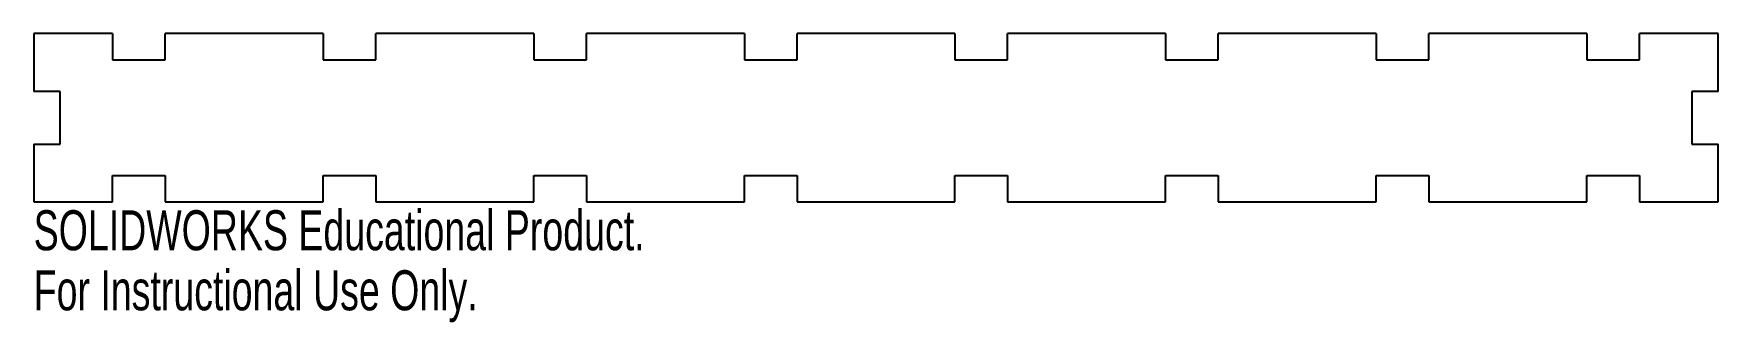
# Model space of a CAD drawing. Header units: inches. Extents: x -4 to 4, y -0.97 to 0.4.
import ezdxf

# ---------------------------------------------------------------- set-up
doc = ezdxf.new("R2010")
doc.units = ezdxf.units.IN
doc.header["$MEASUREMENT"] = 0
doc.styles.add('SLDTEXTSTYLE0', font='TXT', dxfattribs={"width": 0.7})

msp = doc.modelspace()

# ---------------------------------------------------------------- linework, layer by layer
at = {"color": 7, "linetype": 'Continuous', "lineweight": 25}
for p, q in [((-3.625, 0.4), (-4, 0.4)), ((-4, 0.4), (-4, 0.125)), ((-3.625, 0.4), (-3.625, 0.275)), ((-2.625, 0.4), (-3.375, 0.4)), ((-3.375, 0.275), (-3.375, 0.4)), ((-2.625, 0.4), (-2.625, 0.275)), ((-1.625, 0.4), (-2.375, 0.4)), ((-2.375, 0.275), (-2.375, 0.4)), ((-1.625, 0.4), (-1.625, 0.275)), ((-0.625, 0.4), (-1.375, 0.4)), ((-1.375, 0.275), (-1.375, 0.4)), ((-0.625, 0.4), (-0.625, 0.275)), ((0.375, 0.4), (-0.375, 0.4)), ((-0.375, 0.275), (-0.375, 0.4)), ((0.375, 0.4), (0.375, 0.275)), ((1.375, 0.4), (0.625, 0.4)), ((0.625, 0.275), (0.625, 0.4)), ((1.375, 0.4), (1.375, 0.275)), ((2.375, 0.4), (1.625, 0.4)), ((1.625, 0.275), (1.625, 0.4)), ((2.375, 0.4), (2.375, 0.275)), ((3.375, 0.4), (2.625, 0.4)), ((2.625, 0.275), (2.625, 0.4)), ((3.375, 0.4), (3.375, 0.275)), ((4, 0.4), (3.625, 0.4)), ((3.625, 0.275), (3.625, 0.4)), ((4, 0.125), (4, 0.4)), ((-3.625, 0.275), (-3.375, 0.275)), ((-2.625, 0.275), (-2.375, 0.275)), ((-1.625, 0.275), (-1.375, 0.275)), ((-0.625, 0.275), (-0.375, 0.275)), ((0.375, 0.275), (0.625, 0.275)), ((1.375, 0.275), (1.625, 0.275)), ((2.375, 0.275), (2.625, 0.275)), ((3.375, 0.275), (3.625, 0.275)), ((-3.875, 0.125), (-4, 0.125)), ((-3.875, -0.125), (-3.875, 0.125)), ((4, 0.125), (3.875, 0.125)), ((3.875, 0.125), (3.875, -0.125)), ((-4, -0.125), (-3.875, -0.125)), ((-4, -0.125), (-4, -0.4)), ((3.875, -0.125), (4, -0.125)), ((4, -0.4), (4, -0.125)), ((-3.625, -0.4), (-3.625, -0.275)), ((-3.625, -0.275), (-3.375, -0.275)), ((-3.375, -0.275), (-3.375, -0.4)), ((-2.625, -0.4), (-2.625, -0.275)), ((-2.625, -0.275), (-2.375, -0.275)), ((-2.375, -0.275), (-2.375, -0.4)), ((-1.625, -0.4), (-1.625, -0.275)), ((-1.625, -0.275), (-1.375, -0.275)), ((-1.375, -0.275), (-1.375, -0.4)), ((-0.625, -0.4), (-0.625, -0.275)), ((-0.625, -0.275), (-0.375, -0.275)), ((-0.375, -0.275), (-0.375, -0.4)), ((0.375, -0.4), (0.375, -0.275)), ((0.375, -0.275), (0.625, -0.275)), ((0.625, -0.275), (0.625, -0.4)), ((1.375, -0.4), (1.375, -0.275)), ((1.375, -0.275), (1.625, -0.275)), ((1.625, -0.275), (1.625, -0.4)), ((2.375, -0.4), (2.375, -0.275)), ((2.375, -0.275), (2.625, -0.275)), ((2.625, -0.275), (2.625, -0.4)), ((3.375, -0.4), (3.375, -0.275)), ((3.375, -0.275), (3.625, -0.275)), ((3.625, -0.275), (3.625, -0.4)), ((-4, -0.4), (-3.625, -0.4)), ((-3.375, -0.4), (-2.625, -0.4)), ((-2.375, -0.4), (-1.625, -0.4)), ((-1.375, -0.4), (-0.625, -0.4)), ((-0.375, -0.4), (0.375, -0.4)), ((0.625, -0.4), (1.375, -0.4)), ((1.625, -0.4), (2.375, -0.4)), ((2.625, -0.4), (3.375, -0.4)), ((3.625, -0.4), (4, -0.4))]:
    msp.add_line(p, q, dxfattribs=at)

# ---------------------------------------------------------------- texts
at = {"color": 7, "linetype": 'Continuous', "char_height": 0.1903, "attachment_point": 1, "style": 'SLDTEXTSTYLE0'}
for s, insert in [('SOLIDWORKS Educational Product.', (-4, -0.4401)), ('For Instructional Use Only.', (-4, -0.7256))]:
    msp.add_mtext(s, dxfattribs=dict(at, insert=insert))

doc.saveas('drawing.dxf')
